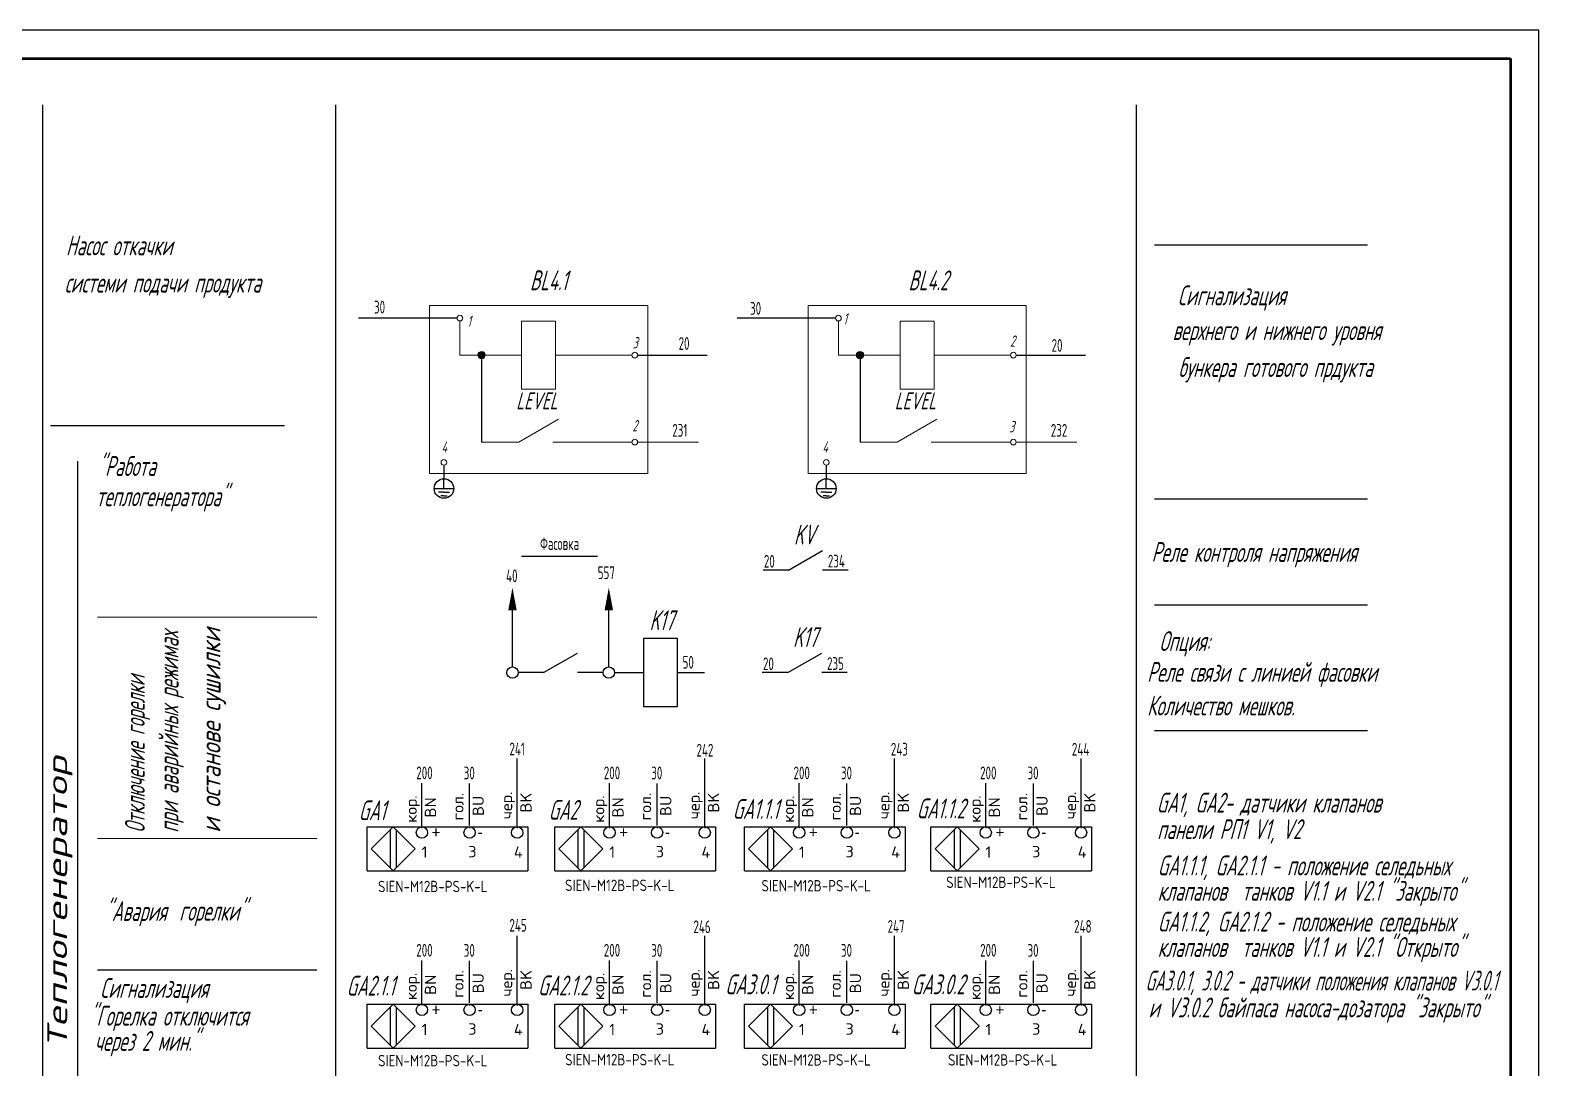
# Model space of a CAD drawing. Header units: millimetres. Extents: x 14016 to 19364, y 4274 to 5404.
# Drawn here: x 17317.4 to 17583.6, y 4684.5 to 4867.6 of the extents above; entities that cross this region are included whole.
import ezdxf
from ezdxf.enums import TextEntityAlignment as Align

# ---------------------------------------------------------------- set-up
doc = ezdxf.new("R2010")
doc.units = ezdxf.units.MM
doc.header["$LTSCALE"] = 15
doc.linetypes.add('DOT', pattern=[0.25, 0, -0.25])
doc.linetypes.add('K5LT_BASIC', pattern=[0])
doc.layers.add('0.35 TEXT', color=7, linetype='Continuous', lineweight=35)
doc.layers.add('LWT 0.6', color=7, linetype='Continuous', lineweight=50)
doc.styles.add('33', font='gost.shx', dxfattribs={"width": 0.7, "oblique": 15, "height": 3.5})
doc.styles.add('34', font='gost.shx', dxfattribs={"width": 0.8, "oblique": 15, "height": 3.5})
doc.styles.add('OPIS', font='TXT.SHX', dxfattribs={"height": 1.5})
doc.styles.add('OPSI', font='ISI-ROMANS_PL.SHX', dxfattribs={"height": 1.5})

# ---------------------------------------------------------------- blocks, each defined once
blk = doc.blocks.new('НР контакт')
at = {"linetype": 'K5LT_BASIC'}
for p, q in [((4.5, 0), (10.5, 3.46)), ((4.5, 0), (0, 0)), ((15, 0), (10.5, 0))]:
    blk.add_line(p, q, dxfattribs=at)
blk = doc.blocks.new('UZIEMIENIE')
for p, q in [((0, 0), (4.85, 0)), ((2.43, 0), (2.43, 2.43)), ((2.43, -0.92), (1.05, -0.92)), ((2.43, -1.78), (1.64, -1.78)), ((2.43, -0.92), (3.8, -0.92)), ((2.43, -1.78), (3.21, -1.78))]:
    blk.add_line(p, q)
blk.add_circle((2.43, 0), 2.43)

msp = doc.modelspace()

# ---------------------------------------------------------------- hatches: boundary and pattern name
at = {"lineweight": 13}
for points in [[(17397.71, 4810.24, 1), (17396.41, 4810.24, 1)], [(17464.51, 4810.24, 1), (17463.2, 4810.24, 1)]]:
    msp.add_hatch(color=256, dxfattribs=at).paths.add_polyline_path(points)

# ---------------------------------------------------------------- linework, layer by layer
for p, q in [((17583.63, 4867.56, -0.04), (16533.63, 4867.56, -0.04)), ((17583.63, 4273.56, -0.04), (17583.63, 4867.56, -0.04)), ((17319.55, 4854.37, -0.04), (17319.55, 4281.57, -0.04)), ((17371.31, 4854.37, -0.04), (17371.31, 4281.57, -0.04)), ((17512.56, 4854.37, -0.04), (17512.56, 4311.58, -0.04)), ((17515.79, 4829.72, -0.04), (17553.39, 4829.72, -0.04)), ((17392.74, 4816.76, -0.04), (17375.36, 4816.76, -0.04)), ((17459.53, 4816.76, -0.04), (17442.16, 4816.76, -0.04)), ((17397.06, 4810.24, -0.04), (17397.06, 4794.89, -0.04)), ((17424.6, 4810.24, -0.04), (17436.85, 4810.24, -0.04)), ((17463.85, 4810.24, -0.04), (17463.85, 4794.89, -0.04)), ((17491.4, 4810.24, -0.04), (17503.65, 4810.24, -0.04)), ((17320.97, 4797.81, -0.04), (17362.3, 4797.81, -0.04)), ((17325.76, 4791.54, -0.04), (17325.76, 4657.27, -0.04)), ((17390.41, 4790.82, -0.06), (17390.41, 4788.42, -0.06)), ((17457.89, 4790.82, -0.06), (17457.89, 4788.42, -0.06)), ((17515.79, 4784.87, -0.04), (17553.39, 4784.87, -0.04)), ((17404.11, 4774.78, -0.02), (17417.53, 4774.78, -0.02)), ((17515.79, 4766.21, -0.04), (17553.39, 4766.21, -0.04)), ((17329.27, 4764.04, -0.04), (17368, 4764, -0.04)), ((17402.51, 4755.22, -0.04), (17402.51, 4765.21, -0.04)), ((17419.51, 4755.22, -0.04), (17419.51, 4765.21, -0.04)), ((17425.66, 4760.22, -0.04), (17425.66, 4748.22, -0.04)), ((17431.66, 4760.22, -0.04), (17425.66, 4760.22, -0.04)), ((17431.66, 4748.22, -0.04), (17431.66, 4760.22, -0.04)), ((17420.51, 4754.22, -0.04), (17425.66, 4754.22, -0.04)), ((17431.66, 4754.22, -0.04), (17436.37, 4754.22, -0.04)), ((17425.66, 4748.22, -0.04), (17431.66, 4748.22, -0.04)), ((17515.79, 4744.02, -0.04), (17553.39, 4744.02, -0.04)), ((17403.34, 4727.04, -0.06), (17403.34, 4739.09, -0.06)), ((17436.43, 4727.04, -0.06), (17436.43, 4739.09, -0.06)), ((17469.91, 4727.04, -0.06), (17469.91, 4739.09, -0.06)), ((17502.84, 4727.04, -0.06), (17502.84, 4739.09, -0.06)), ((17386.53, 4727.04, -0.06), (17386.53, 4734.72, -0.06)), ((17394.94, 4727.27, -0.06), (17394.94, 4734.67, -0.06)), ((17419.63, 4727.04, -0.06), (17419.63, 4734.72, -0.06)), ((17428.03, 4727.27, -0.06), (17428.03, 4734.67, -0.06)), ((17453.11, 4727.04, -0.06), (17453.11, 4734.72, -0.06)), ((17461.51, 4727.27, -0.06), (17461.51, 4734.67, -0.06)), ((17486.03, 4727.04, -0.06), (17486.03, 4734.72, -0.06)), ((17494.44, 4727.27, -0.06), (17494.44, 4734.67, -0.06)), ((17376.86, 4727.01, -0.06), (17405.22, 4727.01, -0.06)), ((17376.86, 4719.27, -0.06), (17376.86, 4727.01, -0.06)), ((17381.47, 4727.01, -0.06), (17377.6, 4723.14, -0.06)), ((17380.94, 4726.47, -0.06), (17380.94, 4719.8, -0.06)), ((17381.47, 4727.01, -0.06), (17385.34, 4723.14, -0.06)), ((17382, 4726.47, -0.06), (17382, 4719.8, -0.06)), ((17386.53, 4727.01, -0.06), (17386.53, 4726.78, -0.06)), ((17394.94, 4727.01, -0.06), (17394.94, 4726.78, -0.06)), ((17403.34, 4727.01, -0.06), (17403.34, 4726.78, -0.06)), ((17405.22, 4727.01, -0.06), (17405.22, 4719.27, -0.06)), ((17409.96, 4727.01, -0.06), (17438.31, 4727.01, -0.06)), ((17409.96, 4719.27, -0.06), (17409.96, 4727.01, -0.06)), ((17414.56, 4727.01, -0.06), (17410.69, 4723.14, -0.06)), ((17414.03, 4726.47, -0.06), (17414.03, 4719.8, -0.06)), ((17414.56, 4727.01, -0.06), (17418.43, 4723.14, -0.06)), ((17415.09, 4726.47, -0.06), (17415.09, 4719.8, -0.06)), ((17419.63, 4727.01, -0.06), (17419.63, 4726.78, -0.06)), ((17428.03, 4727.01, -0.06), (17428.03, 4726.78, -0.06)), ((17436.43, 4727.01, -0.06), (17436.43, 4726.78, -0.06)), ((17438.31, 4727.01, -0.06), (17438.31, 4719.27, -0.06)), ((17443.44, 4727.01, -0.06), (17471.79, 4727.01, -0.06)), ((17443.44, 4719.27, -0.06), (17443.44, 4727.01, -0.06)), ((17448.04, 4727.01, -0.06), (17444.17, 4723.14, -0.06)), ((17447.51, 4726.47, -0.06), (17447.51, 4719.8, -0.06)), ((17448.04, 4727.01, -0.06), (17451.91, 4723.14, -0.06)), ((17448.57, 4726.47, -0.06), (17448.57, 4719.8, -0.06)), ((17453.11, 4727.01, -0.06), (17453.11, 4726.78, -0.06)), ((17461.51, 4727.01, -0.06), (17461.51, 4726.78, -0.06)), ((17469.91, 4727.01, -0.06), (17469.91, 4726.78, -0.06)), ((17471.79, 4727.01, -0.06), (17471.79, 4719.27, -0.06)), ((17476.36, 4727.01, -0.06), (17504.72, 4727.01, -0.06)), ((17476.36, 4719.27, -0.06), (17476.36, 4727.01, -0.06)), ((17480.97, 4727.01, -0.06), (17477.1, 4723.14, -0.06)), ((17480.44, 4726.47, -0.06), (17480.44, 4719.8, -0.06)), ((17480.97, 4727.01, -0.06), (17484.84, 4723.14, -0.06)), ((17481.5, 4726.47, -0.06), (17481.5, 4719.8, -0.06)), ((17486.03, 4727.01, -0.06), (17486.03, 4726.78, -0.06)), ((17494.44, 4727.01, -0.06), (17494.44, 4726.78, -0.06)), ((17502.84, 4727.01, -0.06), (17502.84, 4726.78, -0.06)), ((17504.72, 4727.01, -0.06), (17504.72, 4719.27, -0.06)), ((17329.27, 4725.01, -0.04), (17368, 4724.97, -0.04)), ((17377.6, 4723.14, -0.06), (17381.47, 4719.27, -0.06)), ((17385.34, 4723.14, -0.06), (17381.47, 4719.27, -0.06)), ((17410.69, 4723.14, -0.06), (17414.56, 4719.27, -0.06)), ((17418.43, 4723.14, -0.06), (17414.56, 4719.27, -0.06)), ((17444.17, 4723.14, -0.06), (17448.04, 4719.27, -0.06)), ((17451.91, 4723.14, -0.06), (17448.04, 4719.27, -0.06)), ((17477.1, 4723.14, -0.06), (17480.97, 4719.27, -0.06)), ((17484.84, 4723.14, -0.06), (17480.97, 4719.27, -0.06)), ((17376.86, 4719.27, -0.06), (17405.22, 4719.27, -0.06)), ((17409.96, 4719.27, -0.06), (17438.31, 4719.27, -0.06)), ((17443.44, 4719.27, -0.06), (17471.79, 4719.27, -0.06)), ((17476.36, 4719.27, -0.06), (17504.72, 4719.27, -0.06)), ((17403.34, 4695.75, -0.06), (17403.34, 4707.8, -0.06)), ((17436.43, 4695.75, -0.06), (17436.43, 4707.8, -0.06)), ((17469.91, 4695.75, -0.06), (17469.91, 4707.8, -0.06)), ((17502.84, 4695.75, -0.06), (17502.84, 4707.8, -0.06)), ((17329.27, 4701.81, -0.04), (17368, 4701.77, -0.04)), ((17386.53, 4695.75, -0.06), (17386.53, 4703.43, -0.06)), ((17394.94, 4695.98, -0.06), (17394.94, 4703.38, -0.06)), ((17419.63, 4695.75, -0.06), (17419.63, 4703.43, -0.06)), ((17428.03, 4695.98, -0.06), (17428.03, 4703.38, -0.06)), ((17453.11, 4695.75, -0.06), (17453.11, 4703.43, -0.06)), ((17461.51, 4695.98, -0.06), (17461.51, 4703.38, -0.06)), ((17486.03, 4695.75, -0.06), (17486.03, 4703.43, -0.06)), ((17494.44, 4695.98, -0.06), (17494.44, 4703.38, -0.06)), ((17376.86, 4695.71, -0.06), (17405.22, 4695.71, -0.06)), ((17376.86, 4687.98, -0.06), (17376.86, 4695.71, -0.06)), ((17381.47, 4695.71, -0.06), (17377.6, 4691.85, -0.06)), ((17380.94, 4695.18, -0.06), (17380.94, 4688.51, -0.06)), ((17381.47, 4695.71, -0.06), (17385.34, 4691.85, -0.06)), ((17382, 4695.18, -0.06), (17382, 4688.51, -0.06)), ((17386.53, 4695.71, -0.06), (17386.53, 4695.48, -0.06)), ((17394.94, 4695.71, -0.06), (17394.94, 4695.48, -0.06)), ((17403.34, 4695.71, -0.06), (17403.34, 4695.48, -0.06)), ((17405.22, 4695.71, -0.06), (17405.22, 4687.98, -0.06)), ((17409.96, 4695.71, -0.06), (17438.31, 4695.71, -0.06)), ((17409.96, 4687.98, -0.06), (17409.96, 4695.71, -0.06)), ((17414.56, 4695.71, -0.06), (17410.69, 4691.85, -0.06)), ((17414.03, 4695.18, -0.06), (17414.03, 4688.51, -0.06)), ((17414.56, 4695.71, -0.06), (17418.43, 4691.85, -0.06)), ((17415.09, 4695.18, -0.06), (17415.09, 4688.51, -0.06)), ((17419.63, 4695.71, -0.06), (17419.63, 4695.48, -0.06)), ((17428.03, 4695.71, -0.06), (17428.03, 4695.48, -0.06)), ((17436.43, 4695.71, -0.06), (17436.43, 4695.48, -0.06)), ((17438.31, 4695.71, -0.06), (17438.31, 4687.98, -0.06)), ((17443.44, 4695.71, -0.06), (17471.79, 4695.71, -0.06)), ((17443.44, 4687.98, -0.06), (17443.44, 4695.71, -0.06)), ((17448.04, 4695.71, -0.06), (17444.17, 4691.85, -0.06)), ((17447.51, 4695.18, -0.06), (17447.51, 4688.51, -0.06)), ((17448.04, 4695.71, -0.06), (17451.91, 4691.85, -0.06)), ((17448.57, 4695.18, -0.06), (17448.57, 4688.51, -0.06)), ((17453.11, 4695.71, -0.06), (17453.11, 4695.48, -0.06)), ((17461.51, 4695.71, -0.06), (17461.51, 4695.48, -0.06)), ((17469.91, 4695.71, -0.06), (17469.91, 4695.48, -0.06)), ((17471.79, 4695.71, -0.06), (17471.79, 4687.98, -0.06)), ((17476.36, 4695.71, -0.06), (17504.72, 4695.71, -0.06)), ((17476.36, 4687.98, -0.06), (17476.36, 4695.71, -0.06)), ((17480.97, 4695.71, -0.06), (17477.1, 4691.85, -0.06)), ((17480.44, 4695.18, -0.06), (17480.44, 4688.51, -0.06)), ((17480.97, 4695.71, -0.06), (17484.84, 4691.85, -0.06)), ((17481.5, 4695.18, -0.06), (17481.5, 4688.51, -0.06)), ((17486.03, 4695.71, -0.06), (17486.03, 4695.48, -0.06)), ((17494.44, 4695.71, -0.06), (17494.44, 4695.48, -0.06)), ((17502.84, 4695.71, -0.06), (17502.84, 4695.48, -0.06)), ((17504.72, 4695.71, -0.06), (17504.72, 4687.98, -0.06)), ((17377.6, 4691.85, -0.06), (17381.47, 4687.98, -0.06)), ((17385.34, 4691.85, -0.06), (17381.47, 4687.98, -0.06)), ((17410.69, 4691.85, -0.06), (17414.56, 4687.98, -0.06)), ((17418.43, 4691.85, -0.06), (17414.56, 4687.98, -0.06)), ((17444.17, 4691.85, -0.06), (17448.04, 4687.98, -0.06)), ((17451.91, 4691.85, -0.06), (17448.04, 4687.98, -0.06)), ((17477.1, 4691.85, -0.06), (17480.97, 4687.98, -0.06)), ((17484.84, 4691.85, -0.06), (17480.97, 4687.98, -0.06)), ((17376.86, 4687.98, -0.06), (17405.22, 4687.98, -0.06)), ((17409.96, 4687.98, -0.06), (17438.31, 4687.98, -0.06)), ((17443.44, 4687.98, -0.06), (17471.79, 4687.98, -0.06)), ((17476.36, 4687.98, -0.06), (17504.72, 4687.98, -0.06))]:
    msp.add_line(p, q)
for p, q in [((17426.38, 4818.99, -0.04), (17387.88, 4818.99, -0.04)), ((17387.88, 4818.99, -0.04), (17387.88, 4789.38, -0.04)), ((17426.38, 4789.38, -0.04), (17426.38, 4818.99, -0.04)), ((17493.18, 4818.99, -0.04), (17454.67, 4818.99, -0.04)), ((17454.67, 4818.99, -0.04), (17454.67, 4789.38, -0.04)), ((17493.18, 4789.38, -0.04), (17493.18, 4818.99, -0.04)), ((17393.24, 4810.24, -0.04), (17393.24, 4816.26, -0.04)), ((17404.13, 4816.24, -0.04), (17410.13, 4816.24, -0.04)), ((17404.13, 4804.24, -0.04), (17404.13, 4816.24, -0.04)), ((17410.13, 4816.24, -0.04), (17410.13, 4804.24, -0.04)), ((17460.03, 4810.24, -0.04), (17460.03, 4816.26, -0.04)), ((17470.92, 4816.24, -0.04), (17476.92, 4816.24, -0.04)), ((17470.92, 4804.24, -0.04), (17470.92, 4816.24, -0.04)), ((17476.92, 4816.24, -0.04), (17476.92, 4804.24, -0.04)), ((17404.13, 4810.24, -0.04), (17393.24, 4810.24, -0.04)), ((17410.13, 4810.24, -0.04), (17423.6, 4810.24, -0.04)), ((17470.92, 4810.24, -0.04), (17460.03, 4810.24, -0.04)), ((17476.92, 4810.24, -0.04), (17490.4, 4810.24, -0.04)), ((17410.13, 4804.24, -0.04), (17404.13, 4804.24, -0.04)), ((17476.92, 4804.24, -0.04), (17470.92, 4804.24, -0.04)), ((17397.06, 4794.89, -0.04), (17399.13, 4794.89, -0.04)), ((17419.76, 4794.89, -0.04), (17423.6, 4794.89, -0.04)), ((17424.6, 4794.89, -0.04), (17435.31, 4794.89, -0.04)), ((17463.85, 4794.89, -0.04), (17465.92, 4794.89, -0.04)), ((17486.55, 4794.89, -0.04), (17490.4, 4794.89, -0.04)), ((17491.4, 4794.89, -0.04), (17502.11, 4794.89, -0.04)), ((17387.88, 4789.38, -0.04), (17426.38, 4789.38, -0.04)), ((17387.88, 4789.38, -0.04), (17426.38, 4789.38, -0.04)), ((17454.67, 4789.38, -0.04), (17493.18, 4789.38, -0.04)), ((17454.67, 4789.38, -0.04), (17493.18, 4789.38, -0.04))]:
    msp.add_line(p, q, dxfattribs=at)
at = {"linetype": 'K5LT_BASIC', "lineweight": 13}
for p, q in [((17403.63, 4794.89, -0.04), (17410.63, 4798.93, -0.04)), ((17470.42, 4794.89, -0.04), (17477.42, 4798.93, -0.04)), ((17403.63, 4794.89, -0.04), (17399.13, 4794.89, -0.04)), ((17419.76, 4794.89, -0.04), (17409.63, 4794.89, -0.04)), ((17470.42, 4794.89, -0.04), (17465.92, 4794.89, -0.04)), ((17486.55, 4794.89, -0.04), (17476.42, 4794.89, -0.04)), ((17486.55, 4794.89, -0.04), (17483.17, 4794.89, -0.04))]:
    msp.add_line(p, q, dxfattribs=at)
at = {"elevation": -0.04}
for points in [[(17402.51, 4765.21, 1.5, 0, 0), (17402.51, 4769.21, 0, 0, 0)], [(17419.51, 4765.21, 1.5, 0, 0), (17419.51, 4769.21, 0, 0, 0)]]:
    msp.add_lwpolyline(points, format="xyseb", dxfattribs=at)
at = {"lineweight": 13, "ltscale": 0.2}
for centre in [(17393.24, 4816.76, -0.04), (17460.03, 4816.76, -0.04), (17424.1, 4810.24, -0.04), (17490.9, 4810.24, -0.04), (17424.1, 4794.89, -0.04), (17490.9, 4794.89, -0.04), (17390.41, 4791.32, -0.06), (17457.89, 4791.32, -0.06)]:
    msp.add_circle(centre, 0.5, dxfattribs=at)
at = {"lineweight": 13}
for centre in [(17397.06, 4810.24, -0.04), (17463.85, 4810.24, -0.04)]:
    msp.add_circle(centre, 0.654, dxfattribs=at)
for centre in [(17402.51, 4754.22, -0.04), (17419.51, 4754.22, -0.04), (17386.53, 4726.01, -0.06), (17394.94, 4726.01, -0.06), (17403.34, 4726.01, -0.06), (17419.63, 4726.01, -0.06), (17428.03, 4726.01, -0.06), (17436.43, 4726.01, -0.06), (17453.11, 4726.01, -0.06), (17461.51, 4726.01, -0.06), (17469.91, 4726.01, -0.06), (17486.03, 4726.01, -0.06), (17494.44, 4726.01, -0.06), (17502.84, 4726.01, -0.06), (17386.53, 4694.71, -0.06), (17394.94, 4694.71, -0.06), (17403.34, 4694.71, -0.06), (17419.63, 4694.71, -0.06), (17428.03, 4694.71, -0.06), (17436.43, 4694.71, -0.06), (17453.11, 4694.71, -0.06), (17461.51, 4694.71, -0.06), (17469.91, 4694.71, -0.06), (17486.03, 4694.71, -0.06), (17494.44, 4694.71, -0.06), (17502.84, 4694.71, -0.06)]:
    msp.add_circle(centre, 1)
at = {"layer": 'LWT 0.6'}
for p, q in [((16553.63, 4862.56, -0.04), (17578.63, 4862.56, -0.04)), ((17578.63, 4862.56, -0.04), (17578.63, 4278.56, -0.04))]:
    msp.add_line(p, q, dxfattribs=at)

# ---------------------------------------------------------------- block references
at = {"xscale": 0.711002539814217, "yscale": 0.711002539817855, "zscale": 0.7110025398181037}
for p in [(17388.69, 4786.7, -0.06), (17456.17, 4786.7, -0.06)]:
    msp.add_blockref('UZIEMIENIE', p, dxfattribs=at)
for p in [(17446.74, 4772.29, -0.04), (17403.51, 4754.22, -0.04), (17446.59, 4754.22, -0.04)]:
    msp.add_blockref('НР контакт', p)

# ---------------------------------------------------------------- texts
at = {"char_height": 2, "width": 19.057, "attachment_point": 1, "rotation": 90, "style": 'OPIS'}
for s, insert in [('кор.', (17383.63, 4727.74, -0.06)), ('BN', (17387.04, 4728.67, -0.06)), ('гол.', (17391.88, 4728.14, -0.06)), ('BU', (17395.46, 4728.92, -0.06)), ('чер.', (17400.46, 4728.37, -0.06)), ('BK', (17403.89, 4729.54, -0.06)), ('кор.', (17416.72, 4727.74, -0.06)), ('BN', (17420.13, 4728.67, -0.06)), ('гол.', (17424.98, 4728.14, -0.06)), ('BU', (17428.56, 4728.92, -0.06)), ('чер.', (17433.55, 4728.37, -0.06)), ('BK', (17436.99, 4729.54, -0.06)), ('кор.', (17450.2, 4727.74, -0.06)), ('BN', (17453.61, 4728.67, -0.06)), ('гол.', (17458.46, 4728.14, -0.06)), ('BU', (17462.04, 4728.92, -0.06)), ('чер.', (17467.03, 4728.37, -0.06)), ('BK', (17470.47, 4729.54, -0.06)), ('кор.', (17483.13, 4727.74, -0.06)), ('BN', (17486.54, 4728.67, -0.06)), ('гол.', (17491.38, 4728.14, -0.06)), ('BU', (17494.96, 4728.92, -0.06)), ('чер.', (17499.96, 4728.37, -0.06)), ('BK', (17503.39, 4729.54, -0.06)), ('чер.', (17400.46, 4697.07, -0.06)), ('чер.', (17433.55, 4697.07, -0.06)), ('чер.', (17467.03, 4697.07, -0.06)), ('чер.', (17499.96, 4697.07, -0.06)), ('кор.', (17383.63, 4696.45, -0.06)), ('BN', (17387.04, 4697.38, -0.06)), ('гол.', (17391.88, 4696.85, -0.06)), ('BU', (17395.46, 4697.63, -0.06)), ('BK', (17403.89, 4698.25, -0.06)), ('кор.', (17416.72, 4696.45, -0.06)), ('BN', (17420.13, 4697.38, -0.06)), ('гол.', (17424.98, 4696.85, -0.06)), ('BU', (17428.56, 4697.63, -0.06)), ('BK', (17436.99, 4698.25, -0.06)), ('кор.', (17450.2, 4696.45, -0.06)), ('BN', (17453.61, 4697.38, -0.06)), ('гол.', (17458.46, 4696.85, -0.06)), ('BU', (17462.04, 4697.63, -0.06)), ('BK', (17470.47, 4698.25, -0.06)), ('кор.', (17483.13, 4696.45, -0.06)), ('BN', (17486.54, 4697.38, -0.06)), ('гол.', (17491.38, 4696.85, -0.06)), ('BU', (17494.96, 4697.63, -0.06)), ('BK', (17503.39, 4698.25, -0.06))]:
    msp.add_mtext(s, dxfattribs=dict(at, insert=insert))
at = {"linetype": 'DOT', "char_height": 2, "width": 1.7, "attachment_point": 1, "style": 'OPSI'}
for s, insert in [('+', (17388.24, 4727.06, -0.06)), ('-', (17396.34, 4727.12, -0.06)), ('+', (17421.33, 4727.06, -0.06)), ('-', (17429.43, 4727.12, -0.06)), ('+', (17454.81, 4727.06, -0.06)), ('-', (17462.91, 4727.12, -0.06)), ('+', (17487.74, 4727.06, -0.06)), ('-', (17495.84, 4727.12, -0.06)), ('+', (17388.24, 4695.77, -0.06)), ('-', (17396.34, 4695.83, -0.06)), ('+', (17421.33, 4695.77, -0.06)), ('-', (17429.43, 4695.83, -0.06)), ('+', (17454.81, 4695.77, -0.06)), ('-', (17462.91, 4695.83, -0.06)), ('+', (17487.74, 4695.77, -0.06)), ('-', (17495.84, 4695.83, -0.06))]:
    msp.add_mtext(s, dxfattribs=dict(at, insert=insert))
at = {"char_height": 2, "width": 19.057, "attachment_point": 1, "style": 'OPIS'}
for insert in [(17411.79, 4717.7, -0.06), (17446.45, 4717.63, -0.06), (17479.05, 4718.24, -0.06), (17378.79, 4717.5, -0.06), (17378.79, 4686.77, -0.06), (17411.8, 4686.94, -0.06), (17446.45, 4686.9, -0.06), (17479.37, 4686.9, -0.06)]:
    msp.add_mtext('{\\W0.8;SIEN-M12B-PS-K-L}', dxfattribs=dict(at, insert=insert))
at = {"style": 'OPIS', "flags": 4}
for tag, p in [('1', (17386.48, 4721.56, -0.06)), ('3', (17394.71, 4721.64, -0.06)), ('4', (17402.76, 4721.56, -0.06)), ('1', (17419.58, 4721.56, -0.06)), ('3', (17427.8, 4721.64, -0.06)), ('4', (17435.86, 4721.56, -0.06)), ('1', (17453.06, 4721.56, -0.06)), ('3', (17461.28, 4721.64, -0.06)), ('4', (17469.34, 4721.56, -0.06)), ('1', (17485.98, 4721.56, -0.06)), ('3', (17494.21, 4721.64, -0.06)), ('4', (17502.26, 4721.56, -0.06)), ('1', (17386.48, 4690.27, -0.06)), ('3', (17394.71, 4690.35, -0.06)), ('4', (17402.76, 4690.27, -0.06)), ('1', (17419.58, 4690.27, -0.06)), ('3', (17427.8, 4690.35, -0.06)), ('4', (17435.86, 4690.27, -0.06)), ('1', (17453.06, 4690.27, -0.06)), ('3', (17461.28, 4690.35, -0.06)), ('4', (17469.34, 4690.27, -0.06)), ('1', (17485.98, 4690.27, -0.06)), ('3', (17494.21, 4690.35, -0.06)), ('4', (17502.26, 4690.27, -0.06))]:
    msp.add_attdef(tag, p, 'Z', height=2, dxfattribs=at)
at = {"layer": '0.35 TEXT', "oblique": 15}
for s, height, style, width, p in [('Насос откачки ', 3.5, '34', 0.75, (17323.73, 4827.84, -0.06)), ('BL4.1', 3.5, '34', 0.75, (17405.59, 4821.68, -0.04)), ('BL4.2', 3.5, '34', 0.75, (17472.39, 4821.68, -0.04)), ('системи подачи продукта', 3.5, '34', 0.75, (17323.49, 4821.27, -0.06)), ('Сигнализация', 3.5, '34', 0.75, (17519.93, 4819.03, -0.04)), ('1', 2, '33', 0.8, (17394.53, 4815.22, -0.04)), ('1', 2, '33', 0.8, (17460.89, 4815.65, -0.04)), ('2', 2, '33', 0.8, (17490.3, 4811.7, -0.04)), ('верхнего и нижнего уровня', 3.5, '34', 0.75, (17519, 4812.88, -0.04)), ('3', 2, '33', 0.8, (17423.71, 4811.4, -0.04)), ('бункера готового прдукта', 3.5, '34', 0.75, (17520.03, 4806.37, -0.04)), ('LEVEL', 3, '33', 0.8, (17403.16, 4800.67, -0.04)), ('LEVEL', 3, '33', 0.8, (17469.96, 4800.67, -0.04)), ('2', 2, '33', 0.8, (17423.66, 4796.78, -0.04)), ('3', 2, '33', 0.8, (17490.14, 4796.61, -0.04)), ('4', 2, '33', 0.8, (17389.97, 4793.01, -0.04)), ('4', 2, '33', 0.8, (17457.18, 4793.01, -0.04)), ('"Работа', 3.5, '34', 0.75, (17329.41, 4788.91, -0.04)), ('теплогенератора"', 3.5, '34', 0.75, (17329.01, 4783.58, -0.04)), ('KV', 3.5, '34', 0.75, (17452.18, 4776.82, -0.04)), ('Реле контроля напряжения', 3.5, '34', 0.75, (17515.29, 4773.75, -0.04)), ('K17', 3.5, '34', 0.75, (17426.7, 4761.72, -0.04)), ('K17', 3.5, '34', 0.75, (17452.03, 4758.74, -0.04)), ('Опция:', 3.5, '34', 0.75, (17516.66, 4758.03, -0.04)), ('Реле связи с линией фасовки', 3.5, '34', 0.75, (17514.52, 4752.6, -0.04)), ('Количество мешков.', 3.5, '34', 0.75, (17514.52, 4746.66, -0.04)), ('GA1', 3.5, '34', 0.75, (17375.37, 4728.19, -0.06)), ('GA2', 3.5, '34', 0.75, (17408.88, 4728.27, -0.06)), ('GA1.1.1', 3.5, '34', 0.75, (17441.37, 4728.42, -0.06)), ('GA1.1.2', 3.5, '34', 0.75, (17473.84, 4728.51, -0.04)), ('GA1, GA2- датчики клапанов', 3.5, '34', 0.75, (17516.19, 4729.54, -0.06)), (' панели РП1 V1, V2 ', 3.5, '34', 0.75, (17514.95, 4724.85, -0.06)), ('GA1.1.1, GA2.1.1 - положение селедьных', 3.5, '34', 0.75, (17516.37, 4718.45, -0.06)), ('клапанов  танков V1.1 и V2.1 "Закрыто"', 3.5, '34', 0.75, (17516.37, 4713.97, -0.06)), ('"Авария', 3.5, '34', 0.75, (17330.6, 4710.41, -0.04)), ('горелки"', 3.5, '34', 0.75, (17343.71, 4710.46, -0.04)), ('GA1.1.2, GA2.1.2 - положение селедьных', 3.5, '34', 0.75, (17516.37, 4708.55, -0.06)), ('клапанов  танков V1.1 и V2.1 "Открыто"', 3.5, '34', 0.75, (17516.37, 4704.07, -0.06)), ('GA3.0.1, 3.0.2 - датчики положения клапанов V3.0.1', 3.5, '34', 0.670707, (17514.21, 4698.14, -0.06)), ('Сигнализация', 3.5, '34', 0.75, (17329.76, 4696.84, -0.04)), ('GA2.1.1', 3.5, '34', 0.75, (17373.23, 4697.25, -0.06)), ('GA2.1.2', 3.5, '34', 0.75, (17407.01, 4697.29, -0.04)), ('GA3.0.1', 3.5, '34', 0.75, (17440.04, 4697.48, -0.06)), ('GA3.0.2', 3.5, '34', 0.75, (17472.96, 4697.48, -0.06)), ('и V3.0.2 байпаса насоса-дозатора "Закрыто"', 3.5, '34', 0.75, (17514.77, 4693.4, -0.06)), ('"Горелка отключится', 3.5, '34', 0.75, (17327.9, 4691.94, -0.04)), ('через 2 мин."', 3.5, '34', 0.75, (17328.79, 4687.5, -0.04))]:
    msp.add_text(s, height=height, dxfattribs=dict(at, style=style, width=width)).set_placement(p)
at = {"layer": '0.35 TEXT', "style": '33', "width": 0.774574}
for s, p in [('30', (17378.08, 4817.57, -0.04)), ('30', (17444.44, 4817.36, -0.04)), ('20', (17431.83, 4811.16, -0.04)), ('20', (17497.65, 4810.82, -0.04)), ('231', (17430.72, 4795.84, -0.04)), ('232', (17497.51, 4795.84, -0.04)), ('Фасовка', (17407.38, 4775.86, -0.04)), ('20', (17446.88, 4772.74, -0.04)), ('234', (17458.17, 4772.77, -0.04)), ('40', (17401.39, 4770.18, -0.04)), ('557', (17417.56, 4770.72, -0.04)), ('50', (17432.53, 4754.93, -0.04)), ('20', (17446.72, 4754.66, -0.04)), ('235', (17458.02, 4754.7, -0.04)), ('241', (17401.98, 4739.63, -0.06)), ('242', (17434.99, 4739.41, -0.06)), ('243', (17469.29, 4739.59, -0.06)), ('244', (17501.23, 4739.58, -0.06)), ('200', (17385.54, 4735.41, -0.06)), ('30', (17393.91, 4735.39, -0.06)), ('200', (17418.63, 4735.41, -0.06)), ('30', (17427, 4735.39, -0.06)), ('200', (17452.11, 4735.41, -0.06)), ('30', (17460.48, 4735.39, -0.06)), ('200', (17485.04, 4735.41, -0.06)), ('30', (17493.4, 4735.39, -0.06)), ('245', (17401.98, 4708.53, -0.06)), ('246', (17434.45, 4708.26, -0.06)), ('247', (17468.71, 4708.32, -0.06)), ('248', (17501.63, 4708.32, -0.06)), ('200', (17385.54, 4704.12, -0.06)), ('30', (17393.91, 4704.1, -0.06)), ('200', (17418.63, 4704.12, -0.06)), ('30', (17427, 4704.1, -0.06)), ('200', (17452.11, 4704.12, -0.06)), ('30', (17460.48, 4704.1, -0.06)), ('200', (17485.04, 4704.12, -0.06)), ('30', (17493.4, 4704.1, -0.06))]:
    msp.add_text(s, height=2.25, dxfattribs=at).set_placement(p)
at = {"layer": '0.35 TEXT', "style": '34', "oblique": 15}
for s, width, p, p2 in [('при аварийных режимах', 0.853629, (17343.58, 4725.97, -0.04), (17343.58, 4761.5, -0.04)), ('и останове сушилки', 0.999078, (17350.99, 4725.97, -0.04), (17350.99, 4762.06, -0.04))]:
    msp.add_text(s, height=3.5, rotation=90, dxfattribs=dict(at, width=width)).set_placement(p, p2, align=Align.FIT)
for s, width, p in [('Отключение горелки', 0.75, (17337.63, 4725.97, -0.04)), ('Теплогенератор', 1.8778, (17323.93, 4688.05, -0.04))]:
    msp.add_text(s, height=3.5, rotation=90, dxfattribs=dict(at, width=width)).set_placement(p)

doc.saveas('drawing.dxf')
